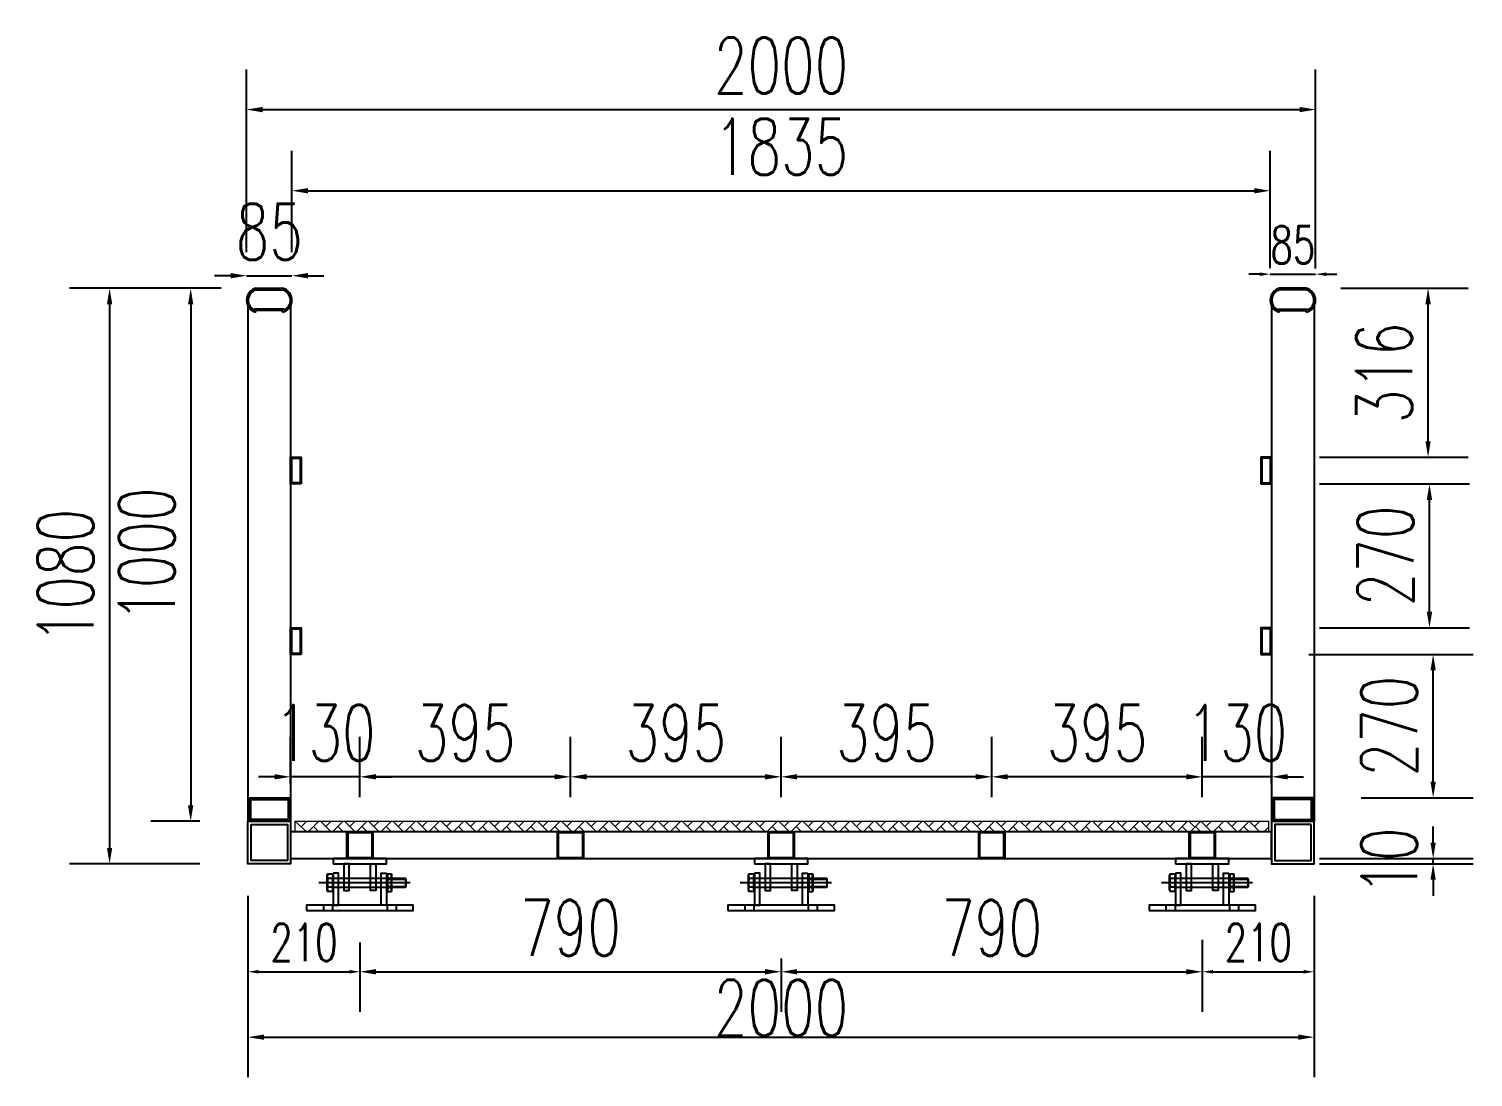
# Model space of a CAD drawing. Header units: millimetres. Extents: x -1546798 to -962116, y 1297493 to 1531173.
# Drawn here: x -1277659 to -1274950, y 1327266 to 1329233 of the extents above; entities that cross this region are included whole.
import ezdxf

# ---------------------------------------------------------------- set-up
doc = ezdxf.new("R2010")
doc.units = ezdxf.units.MM
doc.header["$LTSCALE"] = 10
doc.layers.get('0').update_dxf_attribs({"linetype": 'CONTINUOUS'})
doc.layers.get('DEFPOINTS').update_dxf_attribs({"linetype": 'CONTINUOUS'})
for name, color, linetype in [('W-ALUMINUM_FRAME铝架', 30, 'CONTINUOUS'), ('W-STEEL_FRAME钢架', 3, 'CONTINUOUS'), ('W-STEEL_KEEL钢龙骨', 5, 'CONTINUOUS')]:
    doc.layers.add(name, color=color, linetype=linetype)
doc.styles.add('STANDARD_T3', font='simplex.shx', dxfattribs={"width": 0.7, "bigfont": 'gbcbig.shx'})
doc.dimstyles.new('W&&20', dxfattribs={"dimtxt": 70, "dimasz": 20, "dimexe": 50, "dimexo": 60, "dimgap": 20, "dimtad": 1, "dimdec": 0, "dimzin": 0, "dimdsep": 46, "dimtxsty": 'STANDARD_T3', "dimcen": 0.09, "dimclrd": 1, "dimclre": 1, "dimclrt": 7, "dimazin": 2, "dimtfac": 1, "dimtdec": 0, "dimtix": 1, "dimtmove": 2, "dimatfit": 3, "dimfxl": 100, "dimtolj": 1, "dimtzin": 0, "dimarcsym": 0})
doc.dimstyles.new('W&&30', dxfattribs={"dimtxt": 105, "dimasz": 30, "dimexe": 75, "dimexo": 90, "dimgap": 30, "dimtad": 1, "dimdec": 0, "dimzin": 0, "dimdsep": 46, "dimtxsty": 'STANDARD_T3', "dimcen": 0.09, "dimclrd": 1, "dimclre": 1, "dimclrt": 7, "dimazin": 2, "dimtfac": 1, "dimtdec": 0, "dimtix": 1, "dimtmove": 1, "dimatfit": 3, "dimfxl": 100, "dimtolj": 1, "dimtzin": 0, "dimarcsym": 0})

# ---------------------------------------------------------------- blocks, each defined once
blk = doc.blocks.new('*D286')
at = {"layer": 'DEFPOINTS', "color": 0, "transparency": 16777216}
for p in [(-1275327.6, 1328379.4), (-1275031.4, 1328379.4), (-1275327.6, 1328109.4)]:
    blk.add_point(p, dxfattribs=at)
at = {"layer": 'W-STEEL_FRAME钢架', "color": 1, "lineweight": -2, "transparency": 16777216}
for p, q in [((-1275237.6, 1328379.4), (-1274956.4, 1328379.4)), ((-1275031.4, 1328139.4), (-1275031.4, 1328349.4)), ((-1275237.6, 1328109.4), (-1274956.4, 1328109.4))]:
    blk.add_line(p, q, dxfattribs=at)
at = {"layer": 'W-STEEL_FRAME钢架', "color": 1, "transparency": 16777216}
for points in [[(-1275036.4, 1328349.4), (-1275026.4, 1328349.4), (-1275031.4, 1328379.4)], [(-1275036.4, 1328139.4), (-1275026.4, 1328139.4), (-1275031.4, 1328109.4)]]:
    blk.add_solid(points, dxfattribs=at)
at = {"layer": 'W-STEEL_FRAME钢架', "color": 7, "transparency": 16777216, "insert": (-1275113.9, 1328244.4), "char_height": 105, "attachment_point": 5, "rotation": 90, "style": 'STANDARD_T3'}
blk.add_mtext('\\A1;270', dxfattribs=at)
blk = doc.blocks.new('*D287')
at = {"layer": 'DEFPOINTS', "color": 0, "transparency": 16777216}
for p in [(-1275287.6, 1328746.5), (-1275034, 1328746.5), (-1275327.6, 1328429.4)]:
    blk.add_point(p, dxfattribs=at)
at = {"layer": 'W-STEEL_FRAME钢架', "color": 1, "lineweight": -2, "transparency": 16777216}
for p, q in [((-1275197.6, 1328746.5), (-1274959, 1328746.5)), ((-1275034, 1328459.4), (-1275034, 1328716.5)), ((-1275237.6, 1328429.4), (-1274959, 1328429.4))]:
    blk.add_line(p, q, dxfattribs=at)
at = {"layer": 'W-STEEL_FRAME钢架', "color": 1, "transparency": 16777216}
for points in [[(-1275039, 1328716.5), (-1275029, 1328716.5), (-1275034, 1328746.5)], [(-1275039, 1328459.4), (-1275029, 1328459.4), (-1275034, 1328429.4)]]:
    blk.add_solid(points, dxfattribs=at)
at = {"layer": 'W-STEEL_FRAME钢架', "color": 7, "transparency": 16777216, "insert": (-1275116.5, 1328588), "char_height": 105, "attachment_point": 5, "rotation": 90, "style": 'STANDARD_T3'}
blk.add_mtext('\\A1;316', dxfattribs=at)
blk = doc.blocks.new('*D288')
at = {"layer": 'DEFPOINTS', "color": 0, "transparency": 16777216}
for p in [(-1275347.6, 1328059.4), (-1275024.5, 1328059.4), (-1275249.7, 1327790.5)]:
    blk.add_point(p, dxfattribs=at)
at = {"layer": 'W-STEEL_FRAME钢架', "color": 1, "lineweight": -2, "transparency": 16777216}
for p, q in [((-1275257.6, 1328059.4), (-1274949.5, 1328059.4)), ((-1275024.5, 1327820.5), (-1275024.5, 1328029.4)), ((-1275159.7, 1327790.5), (-1274949.5, 1327790.5))]:
    blk.add_line(p, q, dxfattribs=at)
at = {"layer": 'W-STEEL_FRAME钢架', "color": 1, "transparency": 16777216}
for points in [[(-1275029.5, 1328029.4), (-1275019.5, 1328029.4), (-1275024.5, 1328059.4)], [(-1275029.5, 1327820.5), (-1275019.5, 1327820.5), (-1275024.5, 1327790.5)]]:
    blk.add_solid(points, dxfattribs=at)
at = {"layer": 'W-STEEL_FRAME钢架', "color": 7, "transparency": 16777216, "insert": (-1275107, 1327925), "char_height": 105, "attachment_point": 5, "rotation": 90, "style": 'STANDARD_T3'}
blk.add_mtext('\\A1;270', dxfattribs=at)
blk = doc.blocks.new('*D289')
at = {"layer": 'DEFPOINTS', "color": 0, "transparency": 16777216}
for p in [(-1277207.6, 1328746.5), (-1277355.1, 1327746.5), (-1277247.6, 1327746.5)]:
    blk.add_point(p, dxfattribs=at)
at = {"layer": 'W-STEEL_FRAME钢架', "color": 1, "lineweight": -2, "transparency": 16777216}
for p, q in [((-1277297.6, 1328746.5), (-1277430.1, 1328746.5)), ((-1277355.1, 1328716.5), (-1277355.1, 1327776.5)), ((-1277337.6, 1327746.5), (-1277430.1, 1327746.5))]:
    blk.add_line(p, q, dxfattribs=at)
at = {"layer": 'W-STEEL_FRAME钢架', "color": 1, "transparency": 16777216}
for points in [[(-1277360.1, 1328716.5), (-1277350.1, 1328716.5), (-1277355.1, 1328746.5)], [(-1277360.1, 1327776.5), (-1277350.1, 1327776.5), (-1277355.1, 1327746.5)]]:
    blk.add_solid(points, dxfattribs=at)
at = {"layer": 'W-STEEL_FRAME钢架', "color": 7, "transparency": 16777216, "insert": (-1277437.6, 1328246.5), "char_height": 105, "attachment_point": 5, "rotation": 90, "style": 'STANDARD_T3'}
blk.add_mtext('\\A1;1000', dxfattribs=at)
blk = doc.blocks.new('*D290')
at = {"layer": 'DEFPOINTS', "color": 0, "transparency": 16777216}
for p in [(-1277207.6, 1328746.5), (-1277507.2, 1327666.5), (-1277247.6, 1327666.5)]:
    blk.add_point(p, dxfattribs=at)
at = {"layer": 'W-STEEL_FRAME钢架', "color": 1, "lineweight": -2, "transparency": 16777216}
for p, q in [((-1277297.6, 1328746.5), (-1277582.2, 1328746.5)), ((-1277507.2, 1328716.5), (-1277507.2, 1327696.5)), ((-1277337.6, 1327666.5), (-1277582.2, 1327666.5))]:
    blk.add_line(p, q, dxfattribs=at)
at = {"layer": 'W-STEEL_FRAME钢架', "color": 1, "transparency": 16777216}
for points in [[(-1277512.2, 1328716.5), (-1277502.2, 1328716.5), (-1277507.2, 1328746.5)], [(-1277512.2, 1327696.5), (-1277502.2, 1327696.5), (-1277507.2, 1327666.5)]]:
    blk.add_solid(points, dxfattribs=at)
at = {"layer": 'W-STEEL_FRAME钢架', "color": 7, "transparency": 16777216, "insert": (-1277589.7, 1328206.5), "char_height": 105, "attachment_point": 5, "rotation": 90, "style": 'STANDARD_T3'}
blk.add_mtext('\\A1;1080', dxfattribs=at)
blk = doc.blocks.new('*D291')
at = {"layer": 'DEFPOINTS', "color": 0, "transparency": 16777216}
for p in [(-1277165.1, 1328770.1), (-1277250.1, 1328724), (-1277165.1, 1328724)]:
    blk.add_point(p, dxfattribs=at)
at = {"layer": 'W-STEEL_FRAME钢架', "color": 1, "lineweight": -2, "transparency": 16777216}
for p, q in [((-1277250.1, 1328814), (-1277250.1, 1328845.1)), ((-1277165.1, 1328814), (-1277165.1, 1328845.1)), ((-1277280.1, 1328770.1), (-1277310.1, 1328770.1)), ((-1277250.1, 1328770.1), (-1277165.1, 1328770.1)), ((-1277135.1, 1328770.1), (-1277105.1, 1328770.1))]:
    blk.add_line(p, q, dxfattribs=at)
at = {"layer": 'W-STEEL_FRAME钢架', "color": 1, "transparency": 16777216}
for points in [[(-1277280.1, 1328775.1), (-1277280.1, 1328765.1), (-1277250.1, 1328770.1)], [(-1277135.1, 1328775.1), (-1277135.1, 1328765.1), (-1277165.1, 1328770.1)]]:
    blk.add_solid(points, dxfattribs=at)
at = {"layer": 'W-STEEL_FRAME钢架', "color": 7, "transparency": 16777216, "insert": (-1277207.6, 1328852.6), "char_height": 105, "attachment_point": 5, "style": 'STANDARD_T3'}
blk.add_mtext('\\A1;85', dxfattribs=at)
blk = doc.blocks.new('*D292')
at = {"layer": 'DEFPOINTS', "color": 0, "transparency": 16777216}
for p in [(-1275245.1, 1328772.9), (-1275330.1, 1328724.5), (-1275245.1, 1328723.8)]:
    blk.add_point(p, dxfattribs=at)
at = {"layer": 'W-STEEL_FRAME钢架', "color": 1, "lineweight": -2, "transparency": 16777216}
for p, q in [((-1275330.1, 1328784.5), (-1275330.1, 1328822.9)), ((-1275245.1, 1328783.8), (-1275245.1, 1328822.9)), ((-1275350.1, 1328772.9), (-1275370.1, 1328772.9)), ((-1275330.1, 1328772.9), (-1275245.1, 1328772.9)), ((-1275225.1, 1328772.9), (-1275205.1, 1328772.9))]:
    blk.add_line(p, q, dxfattribs=at)
at = {"layer": 'W-STEEL_FRAME钢架', "color": 1, "transparency": 16777216}
for points in [[(-1275350.1, 1328776.2), (-1275350.1, 1328769.6), (-1275330.1, 1328772.9)], [(-1275225.1, 1328776.2), (-1275225.1, 1328769.6), (-1275245.1, 1328772.9)]]:
    blk.add_solid(points, dxfattribs=at)
at = {"layer": 'W-STEEL_FRAME钢架', "color": 7, "transparency": 16777216, "insert": (-1275287.6, 1328827.9), "char_height": 70, "attachment_point": 5, "style": 'STANDARD_T3'}
blk.add_mtext('\\A1;85', dxfattribs=at)
blk = doc.blocks.new('*D293')
at = {"layer": 'DEFPOINTS', "color": 0, "transparency": 16777216}
for p in [(-1275330.1, 1328929.5), (-1277165.1, 1328724.6), (-1275330.1, 1328724)]:
    blk.add_point(p, dxfattribs=at)
at = {"layer": 'W-STEEL_FRAME钢架', "color": 1, "lineweight": -2, "transparency": 16777216}
for p, q in [((-1277165.1, 1328814.6), (-1277165.1, 1329004.5)), ((-1275330.1, 1328814), (-1275330.1, 1329004.5)), ((-1277135.1, 1328929.5), (-1275360.1, 1328929.5))]:
    blk.add_line(p, q, dxfattribs=at)
at = {"layer": 'W-STEEL_FRAME钢架', "color": 1, "transparency": 16777216}
for points in [[(-1277135.1, 1328934.5), (-1277135.1, 1328924.5), (-1277165.1, 1328929.5)], [(-1275360.1, 1328934.5), (-1275360.1, 1328924.5), (-1275330.1, 1328929.5)]]:
    blk.add_solid(points, dxfattribs=at)
at = {"layer": 'W-STEEL_FRAME钢架', "color": 7, "transparency": 16777216, "insert": (-1276247.6, 1329012), "char_height": 105, "attachment_point": 5, "style": 'STANDARD_T3'}
blk.add_mtext('\\A1;1835', dxfattribs=at)
blk = doc.blocks.new('*D294')
at = {"layer": 'DEFPOINTS', "color": 0, "transparency": 16777216}
for p in [(-1275245.1, 1329081.8), (-1277250.1, 1328724), (-1275245.1, 1328724.1)]:
    blk.add_point(p, dxfattribs=at)
at = {"layer": 'W-STEEL_FRAME钢架', "color": 1, "lineweight": -2, "transparency": 16777216}
for p, q in [((-1277250.1, 1328814), (-1277250.1, 1329156.8)), ((-1275245.1, 1328814.1), (-1275245.1, 1329156.8)), ((-1277220.1, 1329081.8), (-1275275.1, 1329081.8))]:
    blk.add_line(p, q, dxfattribs=at)
at = {"layer": 'W-STEEL_FRAME钢架', "color": 1, "transparency": 16777216}
for points in [[(-1277220.1, 1329086.8), (-1277220.1, 1329076.8), (-1277250.1, 1329081.8)], [(-1275275.1, 1329086.8), (-1275275.1, 1329076.8), (-1275245.1, 1329081.8)]]:
    blk.add_solid(points, dxfattribs=at)
at = {"layer": 'W-STEEL_FRAME钢架', "color": 7, "transparency": 16777216, "insert": (-1276247.6, 1329164.3), "char_height": 105, "attachment_point": 5, "style": 'STANDARD_T3'}
blk.add_mtext('\\A1;2000', dxfattribs=at)
blk = doc.blocks.new('50')
at = {"layer": 'W-STEEL_KEEL钢龙骨', "color": 4}
for points in [[(0, 0), (50, 0), (50, 50), (0, 50)], [(2, 2), (48, 2), (48, 48), (2, 48)]]:
    blk.add_lwpolyline(points, close=True, dxfattribs=at)
blk = doc.blocks.new('*D824')
at = {"color": 1, "lineweight": -2, "transparency": 16777216}
for p, q in [((-1275457.5, 1327791.5), (-1275457.5, 1327904.8)), ((-1275327.6, 1327816.5), (-1275327.6, 1327904.8)), ((-1275487.5, 1327829.8), (-1275517.5, 1327829.8)), ((-1275327.6, 1327829.8), (-1275457.5, 1327829.8)), ((-1275297.6, 1327829.8), (-1275267.6, 1327829.8))]:
    blk.add_line(p, q, dxfattribs=at)
at = {"color": 1, "transparency": 16777216}
for points in [[(-1275487.5, 1327834.8), (-1275487.5, 1327824.8), (-1275457.5, 1327829.8)], [(-1275297.6, 1327834.8), (-1275297.6, 1327824.8), (-1275327.6, 1327829.8)]]:
    blk.add_solid(points, dxfattribs=at)
at = {"layer": 'DEFPOINTS', "color": 0, "transparency": 16777216}
for p in [(-1275457.5, 1327829.8), (-1275327.6, 1327726.5), (-1275457.5, 1327701.5)]:
    blk.add_point(p, dxfattribs=at)
at = {"color": 7, "transparency": 16777216, "insert": (-1275392.5, 1327912.3), "char_height": 105, "attachment_point": 5, "style": 'STANDARD_T3'}
blk.add_mtext('\\A1;130', dxfattribs=at)
blk = doc.blocks.new('*D825')
at = {"color": 1, "lineweight": -2, "transparency": 16777216}
for p, q in [((-1275852.5, 1327791.5), (-1275852.5, 1327904.8)), ((-1275457.5, 1327791.5), (-1275457.5, 1327904.8)), ((-1275487.5, 1327829.8), (-1275822.5, 1327829.8))]:
    blk.add_line(p, q, dxfattribs=at)
at = {"color": 1, "transparency": 16777216}
for points in [[(-1275822.5, 1327834.8), (-1275822.5, 1327824.8), (-1275852.5, 1327829.8)], [(-1275487.5, 1327834.8), (-1275487.5, 1327824.8), (-1275457.5, 1327829.8)]]:
    blk.add_solid(points, dxfattribs=at)
at = {"layer": 'DEFPOINTS', "color": 0, "transparency": 16777216}
for p in [(-1275852.5, 1327829.8), (-1275852.5, 1327701.5), (-1275457.5, 1327701.5)]:
    blk.add_point(p, dxfattribs=at)
at = {"color": 7, "transparency": 16777216, "insert": (-1275655, 1327912.3), "char_height": 105, "attachment_point": 5, "style": 'STANDARD_T3'}
blk.add_mtext('\\A1;395', dxfattribs=at)
blk = doc.blocks.new('*D826')
at = {"color": 1, "lineweight": -2, "transparency": 16777216}
for p, q in [((-1276247.5, 1327791.5), (-1276247.5, 1327904.8)), ((-1275852.5, 1327791.5), (-1275852.5, 1327904.8)), ((-1275882.5, 1327829.8), (-1276217.5, 1327829.8))]:
    blk.add_line(p, q, dxfattribs=at)
at = {"color": 1, "transparency": 16777216}
for points in [[(-1276217.5, 1327834.8), (-1276217.5, 1327824.8), (-1276247.5, 1327829.8)], [(-1275882.5, 1327834.8), (-1275882.5, 1327824.8), (-1275852.5, 1327829.8)]]:
    blk.add_solid(points, dxfattribs=at)
at = {"layer": 'DEFPOINTS', "color": 0, "transparency": 16777216}
for p in [(-1276247.5, 1327829.8), (-1276247.5, 1327701.5), (-1275852.5, 1327701.5)]:
    blk.add_point(p, dxfattribs=at)
at = {"color": 7, "transparency": 16777216, "insert": (-1276050, 1327912.3), "char_height": 105, "attachment_point": 5, "style": 'STANDARD_T3'}
blk.add_mtext('\\A1;395', dxfattribs=at)
blk = doc.blocks.new('*D827')
at = {"color": 1, "lineweight": -2, "transparency": 16777216}
for p, q in [((-1276642.5, 1327791.5), (-1276642.5, 1327904.8)), ((-1276247.5, 1327791.5), (-1276247.5, 1327904.8)), ((-1276277.5, 1327829.8), (-1276612.5, 1327829.8))]:
    blk.add_line(p, q, dxfattribs=at)
at = {"color": 1, "transparency": 16777216}
for points in [[(-1276612.5, 1327834.8), (-1276612.5, 1327824.8), (-1276642.5, 1327829.8)], [(-1276277.5, 1327834.8), (-1276277.5, 1327824.8), (-1276247.5, 1327829.8)]]:
    blk.add_solid(points, dxfattribs=at)
at = {"layer": 'DEFPOINTS', "color": 0, "transparency": 16777216}
for p in [(-1276642.5, 1327829.8), (-1276642.5, 1327701.5), (-1276247.5, 1327701.5)]:
    blk.add_point(p, dxfattribs=at)
at = {"color": 7, "transparency": 16777216, "insert": (-1276445, 1327912.3), "char_height": 105, "attachment_point": 5, "style": 'STANDARD_T3'}
blk.add_mtext('\\A1;395', dxfattribs=at)
blk = doc.blocks.new('*D828')
at = {"color": 1, "lineweight": -2, "transparency": 16777216}
for p, q in [((-1277037.6, 1327791.5), (-1277037.6, 1327904.8)), ((-1276642.5, 1327791.5), (-1276642.5, 1327904.8)), ((-1276672.5, 1327829.8), (-1277007.6, 1327829.8))]:
    blk.add_line(p, q, dxfattribs=at)
at = {"color": 1, "transparency": 16777216}
for points in [[(-1277007.6, 1327834.8), (-1277007.6, 1327824.8), (-1277037.6, 1327829.8)], [(-1276672.5, 1327834.8), (-1276672.5, 1327824.8), (-1276642.5, 1327829.8)]]:
    blk.add_solid(points, dxfattribs=at)
at = {"layer": 'DEFPOINTS', "color": 0, "transparency": 16777216}
for p in [(-1277037.6, 1327829.8), (-1277037.6, 1327701.5), (-1276642.5, 1327701.5)]:
    blk.add_point(p, dxfattribs=at)
at = {"color": 7, "transparency": 16777216, "insert": (-1276840, 1327912.3), "char_height": 105, "attachment_point": 5, "style": 'STANDARD_T3'}
blk.add_mtext('\\A1;395', dxfattribs=at)
blk = doc.blocks.new('*D829')
at = {"color": 1, "lineweight": -2, "transparency": 16777216}
for p, q in [((-1277167.6, 1327816.5), (-1277167.6, 1327904.8)), ((-1277037.6, 1327791.5), (-1277037.6, 1327904.8)), ((-1277197.6, 1327829.8), (-1277227.6, 1327829.8)), ((-1277037.6, 1327829.8), (-1277167.6, 1327829.8)), ((-1277007.6, 1327829.8), (-1276977.6, 1327829.8))]:
    blk.add_line(p, q, dxfattribs=at)
at = {"color": 1, "transparency": 16777216}
for points in [[(-1277197.6, 1327834.8), (-1277197.6, 1327824.8), (-1277167.6, 1327829.8)], [(-1277007.6, 1327834.8), (-1277007.6, 1327824.8), (-1277037.6, 1327829.8)]]:
    blk.add_solid(points, dxfattribs=at)
at = {"layer": 'DEFPOINTS', "color": 0, "transparency": 16777216}
for p in [(-1277167.6, 1327829.8), (-1277167.6, 1327726.5), (-1277037.6, 1327701.5)]:
    blk.add_point(p, dxfattribs=at)
at = {"color": 7, "transparency": 16777216, "insert": (-1277102.6, 1327912.3), "char_height": 105, "attachment_point": 5, "style": 'STANDARD_T3'}
blk.add_mtext('\\A1;130', dxfattribs=at)
blk = doc.blocks.new('luosi')
at = {"color": 6}
for p, q in [((155.7, 0), (-15.4, 0)), ((10.5, 8), (1.5, 8)), ((112.8, 16.6), (120.8, 16.6)), ((112.8, 16.6), (112.8, -16.6)), ((112.8, 8), (120.8, 8)), ((120.8, 16.6), (120.8, -16.6)), ((10.5, -8), (1.5, -8)), ((112.8, -8), (120.8, -8)), ((112.8, -16.6), (120.8, -16.6))]:
    blk.add_line(p, q, dxfattribs=at)
for points in [[(10.5, -16.6), (1.5, -16.6), (0, -14), (0, 14), (1.5, 16.6), (10.5, 16.6)], [(10.5, 12.4), (11.1, 12.4), (11.1, -12.4), (10.5, -12.4)]]:
    blk.add_lwpolyline(points, close=True, dxfattribs=at)
for points in [[(11.1, -8), (146.9, -8), (147.9, -7), (147.9, 7), (146.9, 8), (11.1, 8)], [(111.2, 8), (112.9, 7), (147.9, 7)], [(146.9, 8), (146.9, -8)], [(111.2, -8), (112.9, -7), (147.9, -7)]]:
    blk.add_lwpolyline(points, dxfattribs=at)
for centre, radius, start, end in [((6.9, 12.3), 6.91, 141.5307, 218.4693), ((22.1, 0), 22.1, 158.7607, 201.2393), ((134.9, 16), 22.1, 178.4824, 201.2393), ((134.9, 0), 22.1, 158.7607, 201.2393), ((98.8, 16), 22.1, 338.7607, 1.5176), ((98.8, 0), 22.1, 338.7607, 21.2393), ((6.9, -12.3), 6.91, 141.5307, 218.4693), ((134.9, -16), 22.1, 158.7607, 181.5348), ((98.8, -16), 22.1, 358.4652, 21.2393)]:
    blk.add_arc(centre, radius, start, end, dxfattribs=at)
blk = doc.blocks.new('*D1181')
at = {"layer": 'DEFPOINTS', "color": 0, "transparency": 16777216}
for p in [(-1275327.6, 1327676.5), (-1275327.6, 1327666.5), (-1275024.5, 1327676.5)]:
    blk.add_point(p, dxfattribs=at)
at = {"layer": 'W-STEEL_FRAME钢架', "color": 1, "lineweight": -2, "transparency": 16777216}
for p, q in [((-1275024.5, 1327706.5), (-1275024.5, 1327736.5)), ((-1275237.6, 1327676.5), (-1274949.5, 1327676.5)), ((-1275237.6, 1327666.5), (-1274949.5, 1327666.5)), ((-1275024.5, 1327666.5), (-1275024.5, 1327676.5)), ((-1275024.5, 1327636.5), (-1275024.5, 1327606.5))]:
    blk.add_line(p, q, dxfattribs=at)
at = {"layer": 'W-STEEL_FRAME钢架', "color": 1, "transparency": 16777216}
for points in [[(-1275029.5, 1327706.5), (-1275019.5, 1327706.5), (-1275024.5, 1327676.5)], [(-1275029.5, 1327636.5), (-1275019.5, 1327636.5), (-1275024.5, 1327666.5)]]:
    blk.add_solid(points, dxfattribs=at)
at = {"layer": 'W-STEEL_FRAME钢架', "color": 7, "transparency": 16777216, "insert": (-1275107, 1327671.5), "char_height": 105, "attachment_point": 5, "rotation": 90, "style": 'STANDARD_T3'}
blk.add_mtext('\\A1;10', dxfattribs=at)
blk = doc.blocks.new('*D1182')
at = {"layer": 'DEFPOINTS', "color": 0, "transparency": 16777216}
for p in [(-1277247.6, 1327666.5), (-1277037.6, 1327578.9), (-1277037.6, 1327464)]:
    blk.add_point(p, dxfattribs=at)
at = {"layer": 'W-STEEL_FRAME钢架', "color": 1, "lineweight": -2, "transparency": 16777216}
for p, q in [((-1277247.6, 1327606.5), (-1277247.6, 1327414)), ((-1277037.6, 1327518.9), (-1277037.6, 1327414)), ((-1277227.6, 1327464), (-1277057.6, 1327464))]:
    blk.add_line(p, q, dxfattribs=at)
at = {"layer": 'W-STEEL_FRAME钢架', "color": 1, "transparency": 16777216}
for points in [[(-1277227.6, 1327467.3), (-1277227.6, 1327460.6), (-1277247.6, 1327464)], [(-1277057.6, 1327467.3), (-1277057.6, 1327460.6), (-1277037.6, 1327464)]]:
    blk.add_solid(points, dxfattribs=at)
at = {"layer": 'W-STEEL_FRAME钢架', "color": 7, "transparency": 16777216, "insert": (-1277142.6, 1327519), "char_height": 70, "attachment_point": 5, "style": 'STANDARD_T3'}
blk.add_mtext('\\A1;210', dxfattribs=at)
blk = doc.blocks.new('*D1183')
at = {"color": 1, "lineweight": -2, "transparency": 16777216}
for p, q in [((-1277037.6, 1327488.9), (-1277037.6, 1327389)), ((-1276247.6, 1327488.9), (-1276247.6, 1327389)), ((-1277007.6, 1327464), (-1276277.6, 1327464))]:
    blk.add_line(p, q, dxfattribs=at)
at = {"color": 1, "transparency": 16777216}
for points in [[(-1277007.6, 1327469), (-1277007.6, 1327459), (-1277037.6, 1327464)], [(-1276277.6, 1327469), (-1276277.6, 1327459), (-1276247.6, 1327464)]]:
    blk.add_solid(points, dxfattribs=at)
at = {"layer": 'DEFPOINTS', "color": 0, "transparency": 16777216}
for p in [(-1277037.6, 1327578.9), (-1276247.6, 1327578.9), (-1276247.6, 1327464)]:
    blk.add_point(p, dxfattribs=at)
at = {"color": 7, "transparency": 16777216, "insert": (-1276642.6, 1327546.5), "char_height": 105, "attachment_point": 5, "style": 'STANDARD_T3'}
blk.add_mtext('\\A1;790', dxfattribs=at)
blk = doc.blocks.new('*D1184')
at = {"color": 1, "lineweight": -2, "transparency": 16777216}
for p, q in [((-1276247.6, 1327488.9), (-1276247.6, 1327389)), ((-1275457.5, 1327493.9), (-1275457.5, 1327389)), ((-1276217.6, 1327464), (-1275487.5, 1327464))]:
    blk.add_line(p, q, dxfattribs=at)
at = {"color": 1, "transparency": 16777216}
for points in [[(-1276217.6, 1327469), (-1276217.6, 1327459), (-1276247.6, 1327464)], [(-1275487.5, 1327469), (-1275487.5, 1327459), (-1275457.5, 1327464)]]:
    blk.add_solid(points, dxfattribs=at)
at = {"layer": 'DEFPOINTS', "color": 0, "transparency": 16777216}
for p in [(-1275457.5, 1327583.9), (-1276247.6, 1327578.9), (-1275457.5, 1327464)]:
    blk.add_point(p, dxfattribs=at)
at = {"color": 7, "transparency": 16777216, "insert": (-1275852.5, 1327546.5), "char_height": 105, "attachment_point": 5, "style": 'STANDARD_T3'}
blk.add_mtext('\\A1;790', dxfattribs=at)
blk = doc.blocks.new('*D1185')
at = {"layer": 'DEFPOINTS', "color": 0, "transparency": 16777216}
for p in [(-1275247.6, 1327666.5), (-1275457.5, 1327583.9), (-1275247.6, 1327464)]:
    blk.add_point(p, dxfattribs=at)
at = {"layer": 'W-STEEL_FRAME钢架', "color": 1, "lineweight": -2, "transparency": 16777216}
for p, q in [((-1275247.6, 1327606.5), (-1275247.6, 1327414)), ((-1275457.5, 1327523.9), (-1275457.5, 1327414)), ((-1275437.5, 1327464), (-1275267.6, 1327464))]:
    blk.add_line(p, q, dxfattribs=at)
at = {"layer": 'W-STEEL_FRAME钢架', "color": 1, "transparency": 16777216}
for points in [[(-1275437.5, 1327467.3), (-1275437.5, 1327460.6), (-1275457.5, 1327464)], [(-1275267.6, 1327467.3), (-1275267.6, 1327460.6), (-1275247.6, 1327464)]]:
    blk.add_solid(points, dxfattribs=at)
at = {"layer": 'W-STEEL_FRAME钢架', "color": 7, "transparency": 16777216, "insert": (-1275352.5, 1327519), "char_height": 70, "attachment_point": 5, "style": 'STANDARD_T3'}
blk.add_mtext('\\A1;210', dxfattribs=at)
blk = doc.blocks.new('*D1186')
at = {"color": 1, "lineweight": -2, "transparency": 16777216}
for p, q in [((-1277247.6, 1327576.5), (-1277247.6, 1327266.3)), ((-1275247.6, 1327576.5), (-1275247.6, 1327266.3)), ((-1277217.6, 1327341.3), (-1275277.6, 1327341.3))]:
    blk.add_line(p, q, dxfattribs=at)
at = {"color": 1, "transparency": 16777216}
for points in [[(-1277217.6, 1327346.3), (-1277217.6, 1327336.3), (-1277247.6, 1327341.3)], [(-1275277.6, 1327346.3), (-1275277.6, 1327336.3), (-1275247.6, 1327341.3)]]:
    blk.add_solid(points, dxfattribs=at)
at = {"layer": 'DEFPOINTS', "color": 0, "transparency": 16777216}
for p in [(-1277247.6, 1327666.5), (-1275247.6, 1327666.5), (-1275247.6, 1327341.3)]:
    blk.add_point(p, dxfattribs=at)
at = {"color": 7, "transparency": 16777216, "insert": (-1276247.6, 1327396.5), "char_height": 105, "attachment_point": 5, "style": 'STANDARD_T3'}
blk.add_mtext('\\A1;2000', dxfattribs=at)

msp = doc.modelspace()

# ---------------------------------------------------------------- linework, layer by layer
at = {"color": 0}
for p, q in [((-1275262.6, 1328746.5), (-1275312.6, 1328746.5)), ((-1275315.6, 1328705.6), (-1275315.6, 1328707.5)), ((-1275312.6, 1328701.5), (-1275312.6, 1328704.5)), ((-1275262.6, 1328701.5), (-1275262.6, 1328704.5)), ((-1275259.6, 1328705.6), (-1275259.6, 1328707.5))]:
    msp.add_line(p, q, dxfattribs=at)
for p, q in [((-1275327.6, 1328713.5), (-1275327.6, 1327746.5)), ((-1275247.6, 1328713.5), (-1275247.6, 1327746.5))]:
    msp.add_line(p, q)
at = {"color": 31, "lineweight": 5}
for p, q in [((-1277159.8, 1327746.5), (-1275333.6, 1327746.5)), ((-1277159.8, 1327746.5), (-1277159.8, 1327726.5)), ((-1277137.1, 1327726.5), (-1277159.6, 1327746.5)), ((-1277147.1, 1327736.5), (-1277137.1, 1327746.5)), ((-1277134.4, 1327726.5), (-1277114.4, 1327746.5)), ((-1277091.8, 1327726.5), (-1277111.8, 1327746.5)), ((-1277101.8, 1327736.5), (-1277091.8, 1327746.5)), ((-1277089.2, 1327726.5), (-1277069.2, 1327746.5)), ((-1277046.6, 1327726.5), (-1277066.6, 1327746.5)), ((-1277056.6, 1327736.5), (-1277046.6, 1327746.5)), ((-1277043.9, 1327726.5), (-1277023.9, 1327746.5)), ((-1277001.3, 1327726.5), (-1277021.3, 1327746.5)), ((-1277011.3, 1327736.5), (-1277001.3, 1327746.5)), ((-1276998.7, 1327726.5), (-1276978.7, 1327746.5)), ((-1276956, 1327726.5), (-1276976, 1327746.5)), ((-1276966, 1327736.5), (-1276956, 1327746.5)), ((-1276953.4, 1327726.5), (-1276933.4, 1327746.5)), ((-1276910.8, 1327726.5), (-1276930.8, 1327746.5)), ((-1276920.8, 1327736.5), (-1276910.8, 1327746.5)), ((-1276908.2, 1327726.5), (-1276888.2, 1327746.5)), ((-1276865.5, 1327726.5), (-1276885.5, 1327746.5)), ((-1276875.5, 1327736.5), (-1276865.5, 1327746.5)), ((-1276862.9, 1327726.5), (-1276842.9, 1327746.5)), ((-1276820.3, 1327726.5), (-1276840.3, 1327746.5)), ((-1276830.3, 1327736.5), (-1276820.3, 1327746.5)), ((-1276817.7, 1327726.5), (-1276797.7, 1327746.5)), ((-1276775, 1327726.5), (-1276795, 1327746.5)), ((-1276785, 1327736.5), (-1276775, 1327746.5)), ((-1276772.4, 1327726.5), (-1276752.4, 1327746.5)), ((-1276729.8, 1327726.5), (-1276749.8, 1327746.5)), ((-1276739.8, 1327736.5), (-1276729.8, 1327746.5)), ((-1276727.1, 1327726.5), (-1276707.1, 1327746.5)), ((-1276684.5, 1327726.5), (-1276704.5, 1327746.5)), ((-1276694.5, 1327736.5), (-1276684.5, 1327746.5)), ((-1276681.9, 1327726.5), (-1276661.9, 1327746.5)), ((-1276639.3, 1327726.5), (-1276659.3, 1327746.5)), ((-1276649.3, 1327736.5), (-1276639.3, 1327746.5)), ((-1276636.6, 1327726.5), (-1276616.6, 1327746.5)), ((-1276594, 1327726.5), (-1276614, 1327746.5)), ((-1276604, 1327736.5), (-1276594, 1327746.5)), ((-1276591.4, 1327726.5), (-1276571.4, 1327746.5)), ((-1276548.8, 1327726.5), (-1276568.8, 1327746.5)), ((-1276558.8, 1327736.5), (-1276548.8, 1327746.5)), ((-1276546.1, 1327726.5), (-1276526.1, 1327746.5)), ((-1276503.5, 1327726.5), (-1276523.5, 1327746.5)), ((-1276513.5, 1327736.5), (-1276503.5, 1327746.5)), ((-1276500.9, 1327726.5), (-1276480.9, 1327746.5)), ((-1276458.2, 1327726.5), (-1276478.2, 1327746.5)), ((-1276468.2, 1327736.5), (-1276458.2, 1327746.5)), ((-1276455.6, 1327726.5), (-1276435.6, 1327746.5)), ((-1276413, 1327726.5), (-1276433, 1327746.5)), ((-1276423, 1327736.5), (-1276413, 1327746.5)), ((-1276410.4, 1327726.5), (-1276390.4, 1327746.5)), ((-1276367.7, 1327726.5), (-1276387.7, 1327746.5)), ((-1276377.7, 1327736.5), (-1276367.7, 1327746.5)), ((-1276365.1, 1327726.5), (-1276345.1, 1327746.5)), ((-1276322.5, 1327726.5), (-1276342.5, 1327746.5)), ((-1276332.5, 1327736.5), (-1276322.5, 1327746.5)), ((-1276319.9, 1327726.5), (-1276299.9, 1327746.5)), ((-1276277.2, 1327726.5), (-1276297.2, 1327746.5)), ((-1276287.2, 1327736.5), (-1276277.2, 1327746.5)), ((-1276274.6, 1327726.5), (-1276254.6, 1327746.5)), ((-1276232, 1327726.5), (-1276252, 1327746.5)), ((-1276242, 1327736.5), (-1276232, 1327746.5)), ((-1276229.3, 1327726.5), (-1276209.3, 1327746.5)), ((-1276186.7, 1327726.5), (-1276206.7, 1327746.5)), ((-1276196.7, 1327736.5), (-1276186.7, 1327746.5)), ((-1276184.1, 1327726.5), (-1276164.1, 1327746.5)), ((-1276141.5, 1327726.5), (-1276161.5, 1327746.5)), ((-1276141.5, 1327726.5), (-1276161.5, 1327746.5)), ((-1276151.5, 1327736.5), (-1276141.5, 1327746.5)), ((-1276138.8, 1327726.5), (-1276118.8, 1327746.5)), ((-1276096.2, 1327726.5), (-1276116.2, 1327746.5)), ((-1276106.2, 1327736.5), (-1276096.2, 1327746.5)), ((-1276093.6, 1327726.5), (-1276073.6, 1327746.5)), ((-1276051, 1327726.5), (-1276071, 1327746.5)), ((-1276051, 1327726.5), (-1276071, 1327746.5)), ((-1276061, 1327736.5), (-1276051, 1327746.5)), ((-1276048.3, 1327726.5), (-1276028.3, 1327746.5)), ((-1276005.7, 1327726.5), (-1276025.7, 1327746.5)), ((-1276015.7, 1327736.5), (-1276005.7, 1327746.5)), ((-1276003.1, 1327726.5), (-1275983.1, 1327746.5)), ((-1275960.4, 1327726.5), (-1275980.4, 1327746.5)), ((-1275960.4, 1327726.5), (-1275980.4, 1327746.5)), ((-1275970.4, 1327736.5), (-1275960.4, 1327746.5)), ((-1275957.8, 1327726.5), (-1275937.8, 1327746.5)), ((-1275915.2, 1327726.5), (-1275935.2, 1327746.5)), ((-1275925.2, 1327736.5), (-1275915.2, 1327746.5)), ((-1275912.6, 1327726.5), (-1275892.6, 1327746.5)), ((-1275869.9, 1327726.5), (-1275889.9, 1327746.5)), ((-1275869.9, 1327726.5), (-1275889.9, 1327746.5)), ((-1275879.9, 1327736.5), (-1275869.9, 1327746.5)), ((-1275867.3, 1327726.5), (-1275847.3, 1327746.5)), ((-1275824.7, 1327726.5), (-1275844.7, 1327746.5)), ((-1275834.7, 1327736.5), (-1275824.7, 1327746.5)), ((-1275822, 1327726.5), (-1275802, 1327746.5)), ((-1275779.4, 1327726.5), (-1275799.4, 1327746.5)), ((-1275779.4, 1327726.5), (-1275799.4, 1327746.5)), ((-1275789.4, 1327736.5), (-1275779.4, 1327746.5)), ((-1275776.8, 1327726.5), (-1275756.8, 1327746.5)), ((-1275734.2, 1327726.5), (-1275754.2, 1327746.5)), ((-1275744.2, 1327736.5), (-1275734.2, 1327746.5)), ((-1275731.5, 1327726.5), (-1275711.5, 1327746.5)), ((-1275688.9, 1327726.5), (-1275708.9, 1327746.5)), ((-1275688.9, 1327726.5), (-1275708.9, 1327746.5)), ((-1275698.9, 1327736.5), (-1275688.9, 1327746.5)), ((-1275686.3, 1327726.5), (-1275666.3, 1327746.5)), ((-1275643.7, 1327726.5), (-1275663.7, 1327746.5)), ((-1275653.7, 1327736.5), (-1275643.7, 1327746.5)), ((-1275641, 1327726.5), (-1275621, 1327746.5)), ((-1275598.4, 1327726.5), (-1275618.4, 1327746.5)), ((-1275598.4, 1327726.5), (-1275618.4, 1327746.5)), ((-1275608.4, 1327736.5), (-1275598.4, 1327746.5)), ((-1275595.8, 1327726.5), (-1275575.8, 1327746.5)), ((-1275553.1, 1327726.5), (-1275573.1, 1327746.5)), ((-1275563.1, 1327736.5), (-1275553.1, 1327746.5)), ((-1275550.5, 1327726.5), (-1275530.5, 1327746.5)), ((-1275507.9, 1327726.5), (-1275527.9, 1327746.5)), ((-1275507.9, 1327726.5), (-1275527.9, 1327746.5)), ((-1275517.9, 1327736.5), (-1275507.9, 1327746.5)), ((-1275505.3, 1327726.5), (-1275485.3, 1327746.5)), ((-1275471.3, 1327735.2), (-1275482.6, 1327746.5)), ((-1275480, 1327726.5), (-1275460, 1327746.5)), ((-1275440, 1327726.5), (-1275460, 1327746.5)), ((-1275450, 1327736.5), (-1275440, 1327746.5)), ((-1275437.4, 1327726.5), (-1275417.4, 1327746.5)), ((-1275392.1, 1327726.5), (-1275412.1, 1327746.5)), ((-1275402.1, 1327736.5), (-1275392.1, 1327746.5)), ((-1275389.5, 1327726.5), (-1275369.5, 1327746.5)), ((-1275349.5, 1327726.5), (-1275369.5, 1327746.5)), ((-1275359.5, 1327736.5), (-1275349.5, 1327746.5)), ((-1275333.6, 1327746.5), (-1275333.6, 1327726.5)), ((-1275333.6, 1327726.5), (-1277159.8, 1327726.5)), ((-1277114.4, 1327726.5), (-1277124.4, 1327736.5)), ((-1277069.2, 1327726.5), (-1277079.2, 1327736.5)), ((-1277023.9, 1327726.5), (-1277033.9, 1327736.5)), ((-1276978.7, 1327726.5), (-1276988.7, 1327736.5)), ((-1276933.4, 1327726.5), (-1276943.4, 1327736.5)), ((-1276888.2, 1327726.5), (-1276898.2, 1327736.5)), ((-1276842.9, 1327726.5), (-1276852.9, 1327736.5)), ((-1276797.7, 1327726.5), (-1276807.7, 1327736.5)), ((-1276752.4, 1327726.5), (-1276762.4, 1327736.5)), ((-1276707.1, 1327726.5), (-1276717.1, 1327736.5)), ((-1276661.9, 1327726.5), (-1276671.9, 1327736.5)), ((-1276616.6, 1327726.5), (-1276626.6, 1327736.5)), ((-1276571.4, 1327726.5), (-1276581.4, 1327736.5)), ((-1276526.1, 1327726.5), (-1276536.1, 1327736.5)), ((-1276480.9, 1327726.5), (-1276490.9, 1327736.5)), ((-1276435.6, 1327726.5), (-1276445.6, 1327736.5)), ((-1276390.4, 1327726.5), (-1276400.4, 1327736.5)), ((-1276345.1, 1327726.5), (-1276355.1, 1327736.5)), ((-1276299.9, 1327726.5), (-1276309.9, 1327736.5)), ((-1276254.6, 1327726.5), (-1276264.6, 1327736.5)), ((-1276209.3, 1327726.5), (-1276219.3, 1327736.5)), ((-1276164.1, 1327726.5), (-1276174.1, 1327736.5)), ((-1276151.5, 1327736.5), (-1276145.4, 1327742.6)), ((-1276118.8, 1327726.5), (-1276128.8, 1327736.5)), ((-1276073.6, 1327726.5), (-1276083.6, 1327736.5)), ((-1276061, 1327736.5), (-1276054.9, 1327742.6)), ((-1276028.3, 1327726.5), (-1276038.3, 1327736.5)), ((-1275983.1, 1327726.5), (-1275993.1, 1327736.5)), ((-1275970.4, 1327736.5), (-1275964.3, 1327742.6)), ((-1275937.8, 1327726.5), (-1275947.8, 1327736.5)), ((-1275892.6, 1327726.5), (-1275902.6, 1327736.5)), ((-1275879.9, 1327736.5), (-1275873.8, 1327742.6)), ((-1275847.3, 1327726.5), (-1275857.3, 1327736.5)), ((-1275802, 1327726.5), (-1275812, 1327736.5)), ((-1275789.4, 1327736.5), (-1275783.3, 1327742.6)), ((-1275756.8, 1327726.5), (-1275766.8, 1327736.5)), ((-1275711.5, 1327726.5), (-1275721.5, 1327736.5)), ((-1275698.9, 1327736.5), (-1275692.8, 1327742.6)), ((-1275666.3, 1327726.5), (-1275676.3, 1327736.5)), ((-1275621, 1327726.5), (-1275631, 1327736.5)), ((-1275608.4, 1327736.5), (-1275602.3, 1327742.6)), ((-1275575.8, 1327726.5), (-1275585.8, 1327736.5)), ((-1275530.5, 1327726.5), (-1275540.5, 1327736.5)), ((-1275517.9, 1327736.5), (-1275511.8, 1327742.6)), ((-1275485.3, 1327726.5), (-1275495.3, 1327736.5)), ((-1275460, 1327726.5), (-1275470, 1327736.5)), ((-1275417.4, 1327726.5), (-1275427.4, 1327736.5)), ((-1275369.5, 1327726.5), (-1275379.5, 1327736.5)), ((-1275342.2, 1327726.5), (-1275333.6, 1327735.1))]:
    msp.add_line(p, q, dxfattribs=at)
at = {"color": 0}
for points in [[(-1275262.6, 1328746.5), (-1275312.6, 1328746.5)], [(-1275262.6, 1328743.5), (-1275312.6, 1328743.5)], [(-1275315.6, 1328707.5), (-1275259.6, 1328707.5)], [(-1275312.6, 1328704.5), (-1275262.6, 1328704.5)]]:
    msp.add_lwpolyline(points, dxfattribs=at)
at = {"color": 4}
for points in [[(-1275347.6, 1328379.4), (-1275327.6, 1328379.4), (-1275327.6, 1328429.4), (-1275347.6, 1328429.4)], [(-1275345.6, 1328381.4), (-1275329.6, 1328381.4), (-1275329.6, 1328427.4), (-1275345.6, 1328427.4)], [(-1275347.6, 1328059.4), (-1275327.6, 1328059.4), (-1275327.6, 1328109.4), (-1275347.6, 1328109.4)], [(-1275345.6, 1328061.4), (-1275329.6, 1328061.4), (-1275329.6, 1328107.4), (-1275345.6, 1328107.4)]]:
    msp.add_lwpolyline(points, close=True, dxfattribs=at)
at = {"color": 3}
for points in [[(-1275247.6, 1327746.5), (-1275327.6, 1327746.5), (-1275327.6, 1327666.5), (-1275247.6, 1327666.5)], [(-1275253.6, 1327740.5), (-1275321.6, 1327740.5), (-1275321.6, 1327672.5), (-1275253.6, 1327672.5)]]:
    msp.add_lwpolyline(points, close=True, dxfattribs=at)
msp.add_lwpolyline([(-1275327.6, 1327726.5), (-1277167.6, 1327726.5), (-1277167.6, 1327676.5), (-1275327.6, 1327676.5)], close=True)
at = {"color": 0}
for centre, radius, start, end in [((-1275306.9, 1328724), 23.2, 104.25, 255.75), ((-1275306.7, 1328724), 20.4, 106.7318, 244.2004), ((-1275268.3, 1328724), 23.2, 284.25, 75.75), ((-1275268.4, 1328724), 20.4, 295.7996, 73.2682)]:
    msp.add_arc(centre, radius, start, end, dxfattribs=at)
at = {"layer": 'W-ALUMINUM_FRAME铝架', "color": 5}
for points in [[(-1277169.4, 1327746.5), (-1277245.4, 1327746.5), (-1277245.4, 1327790.5), (-1277169.4, 1327790.5)], [(-1277169.4, 1327746.5), (-1277245.4, 1327746.5), (-1277245.4, 1327790.5), (-1277169.4, 1327790.5)], [(-1277172.4, 1327749.5), (-1277242.4, 1327749.5), (-1277242.4, 1327787.5), (-1277172.4, 1327787.5)], [(-1277172.4, 1327749.5), (-1277242.4, 1327749.5), (-1277242.4, 1327787.5), (-1277172.4, 1327787.5)], [(-1275325.7, 1327746.5), (-1275249.7, 1327746.5), (-1275249.7, 1327790.5), (-1275325.7, 1327790.5)], [(-1275322.7, 1327749.5), (-1275252.7, 1327749.5), (-1275252.7, 1327787.5), (-1275322.7, 1327787.5)]]:
    msp.add_lwpolyline(points, close=True, dxfattribs=at)
at = {"layer": 'W-STEEL_FRAME钢架'}
for p, q in [((-1277232.6, 1328746.5), (-1277182.6, 1328746.5)), ((-1277247.6, 1328713.5), (-1277247.6, 1327746.5)), ((-1277235.6, 1328705.6), (-1277235.6, 1328707.5)), ((-1277232.6, 1328701.5), (-1277232.6, 1328704.5)), ((-1277182.6, 1328701.5), (-1277182.6, 1328704.5)), ((-1277179.6, 1328705.6), (-1277179.6, 1328707.5)), ((-1277167.6, 1328713.5), (-1277167.6, 1327746.5)), ((-1277247.6, 1327746.5), (-1277167.6, 1327746.5))]:
    msp.add_line(p, q, dxfattribs=at)
at = {"layer": 'W-STEEL_FRAME钢架', "color": 0}
for p, q in [((-1277105.8, 1327588.9), (-1277105.8, 1327578.9)), ((-1277088.8, 1327588.9), (-1277088.8, 1327578.9)), ((-1276986.8, 1327588.9), (-1276986.8, 1327578.9)), ((-1276969.8, 1327588.9), (-1276969.8, 1327578.9)), ((-1276315.8, 1327588.9), (-1276315.8, 1327578.9)), ((-1276298.8, 1327588.9), (-1276298.8, 1327578.9)), ((-1276196.8, 1327588.9), (-1276196.8, 1327578.9)), ((-1276179.8, 1327588.9), (-1276179.8, 1327578.9)), ((-1275525.7, 1327588.9), (-1275525.7, 1327578.9)), ((-1275508.7, 1327588.9), (-1275508.7, 1327578.9)), ((-1275406.7, 1327588.9), (-1275406.7, 1327578.9)), ((-1275389.7, 1327588.9), (-1275389.7, 1327578.9))]:
    msp.add_line(p, q, dxfattribs=at)
at = {"layer": 'W-STEEL_FRAME钢架'}
for points in [[(-1277232.6, 1328746.5), (-1277182.6, 1328746.5)], [(-1277232.6, 1328743.5), (-1277182.6, 1328743.5)], [(-1277179.6, 1328707.5), (-1277235.6, 1328707.5)], [(-1277182.6, 1328704.5), (-1277232.6, 1328704.5)]]:
    msp.add_lwpolyline(points, dxfattribs=at)
for points in [[(-1277147.6, 1328379.4), (-1277167.6, 1328379.4), (-1277167.6, 1328429.4), (-1277147.6, 1328429.4)], [(-1277149.6, 1328381.4), (-1277165.6, 1328381.4), (-1277165.6, 1328427.4), (-1277149.6, 1328427.4)], [(-1277147.6, 1328059.4), (-1277167.6, 1328059.4), (-1277167.6, 1328109.4), (-1277147.6, 1328109.4)], [(-1277149.6, 1328061.4), (-1277165.6, 1328061.4), (-1277165.6, 1328107.4), (-1277149.6, 1328107.4)], [(-1277247.6, 1327746.5), (-1277167.6, 1327746.5), (-1277167.6, 1327666.5), (-1277247.6, 1327666.5)], [(-1277241.6, 1327740.5), (-1277173.6, 1327740.5), (-1277173.6, 1327672.5), (-1277241.6, 1327672.5)]]:
    msp.add_lwpolyline(points, close=True, dxfattribs=at)
at = {"layer": 'W-STEEL_FRAME钢架', "color": 0}
for points in [[(-1277087.6, 1327666.5), (-1276987.6, 1327666.5), (-1276987.6, 1327676.5), (-1277087.6, 1327676.5)], [(-1277067.6, 1327666.5), (-1277067.6, 1327616.5), (-1277057.6, 1327616.5), (-1277057.6, 1327666.5)], [(-1277007.6, 1327666.5), (-1277007.6, 1327616.5), (-1277017.6, 1327616.5), (-1277017.6, 1327666.5)], [(-1276297.6, 1327666.5), (-1276197.6, 1327666.5), (-1276197.6, 1327676.5), (-1276297.6, 1327676.5)], [(-1276277.6, 1327666.5), (-1276277.6, 1327616.5), (-1276267.6, 1327616.5), (-1276267.6, 1327666.5)], [(-1276217.6, 1327666.5), (-1276217.6, 1327616.5), (-1276227.6, 1327616.5), (-1276227.6, 1327666.5)], [(-1275507.5, 1327666.5), (-1275407.5, 1327666.5), (-1275407.5, 1327676.5), (-1275507.5, 1327676.5)], [(-1275487.5, 1327666.5), (-1275487.5, 1327616.5), (-1275477.5, 1327616.5), (-1275477.5, 1327666.5)], [(-1275427.5, 1327666.5), (-1275427.5, 1327616.5), (-1275437.5, 1327616.5), (-1275437.5, 1327666.5)], [(-1277087.6, 1327648.8), (-1277087.6, 1327588.9), (-1277077.6, 1327588.9), (-1277077.6, 1327648.8)], [(-1276987.6, 1327648.9), (-1276987.6, 1327588.9), (-1276997.6, 1327588.9), (-1276997.6, 1327648.9)], [(-1276297.6, 1327648.8), (-1276297.6, 1327588.9), (-1276287.6, 1327588.9), (-1276287.6, 1327648.8)], [(-1276197.6, 1327648.9), (-1276197.6, 1327588.9), (-1276207.6, 1327588.9), (-1276207.6, 1327648.9)], [(-1275507.5, 1327648.8), (-1275507.5, 1327588.9), (-1275497.5, 1327588.9), (-1275497.5, 1327648.8)], [(-1275407.5, 1327648.9), (-1275407.5, 1327588.9), (-1275417.5, 1327588.9), (-1275417.5, 1327648.9)], [(-1277137.6, 1327578.9), (-1276937.6, 1327578.9), (-1276937.6, 1327588.9), (-1277137.6, 1327588.9)], [(-1276347.6, 1327578.9), (-1276147.6, 1327578.9), (-1276147.6, 1327588.9), (-1276347.6, 1327588.9)], [(-1275557.5, 1327578.9), (-1275357.5, 1327578.9), (-1275357.5, 1327588.9), (-1275557.5, 1327588.9)]]:
    msp.add_lwpolyline(points, close=True, dxfattribs=at)
at = {"layer": 'W-STEEL_FRAME钢架'}
for centre, radius, start, end in [((-1277226.9, 1328724), 23.2, 104.25, 255.75), ((-1277226.7, 1328724), 20.4, 106.7318, 244.2004), ((-1277188.3, 1328724), 23.2, 284.25, 75.75), ((-1277188.4, 1328724), 20.4, 295.7996, 73.2682)]:
    msp.add_arc(centre, radius, start, end, dxfattribs=at)

# ---------------------------------------------------------------- block references
at = {"layer": 'W-STEEL_FRAME钢架', "color": 0}
for p in [(-1277099, 1327630.9), (-1276309, 1327630.9), (-1275518.9, 1327630.9)]:
    msp.add_blockref('luosi', p, dxfattribs=at)
at = {"layer": 'W-STEEL_KEEL钢龙骨', "color": 0}
for p in [(-1277062.6, 1327676.5), (-1276667.5, 1327676.5), (-1276272.5, 1327676.5), (-1275877.5, 1327676.5), (-1275482.5, 1327676.5)]:
    msp.add_blockref('50', p, dxfattribs=at)

# ---------------------------------------------------------------- dimensions: what is measured, and where the dimension line sits
for base, p1, p2, picture, middle in [((-1277167.6, 1327829.8), (-1277037.6, 1327701.5), (-1277167.6, 1327726.5), '*D829', (-1277102.6, 1327912.3)), ((-1277037.6, 1327829.8), (-1276642.5, 1327701.5), (-1277037.6, 1327701.5), '*D828', (-1276840, 1327912.3)), ((-1276642.5, 1327829.8), (-1276247.5, 1327701.5), (-1276642.5, 1327701.5), '*D827', (-1276445, 1327912.3)), ((-1276247.5, 1327829.8), (-1275852.5, 1327701.5), (-1276247.5, 1327701.5), '*D826', (-1276050, 1327912.3)), ((-1275852.5, 1327829.8), (-1275457.5, 1327701.5), (-1275852.5, 1327701.5), '*D825', (-1275655, 1327912.3)), ((-1275457.5, 1327829.8), (-1275327.6, 1327726.5), (-1275457.5, 1327701.5), '*D824', (-1275392.5, 1327912.3)), ((-1276247.6, 1327464), (-1277037.6, 1327578.9), (-1276247.6, 1327578.9), '*D1183', (-1276642.6, 1327546.5)), ((-1275457.5, 1327464), (-1276247.6, 1327578.9), (-1275457.5, 1327583.9), '*D1184', (-1275852.5, 1327546.5))]:
    dim = msp.add_linear_dim(base=base, p1=p1, p2=p2, dimstyle='W&&30')
    dim.commit()
    dim.dimension.update_dxf_attribs({"geometry": picture, "text_midpoint": middle})
dim = msp.add_linear_dim(base=(-1275247.6, 1327341.3), p1=(-1277247.6, 1327666.5), p2=(-1275247.6, 1327666.5), dimstyle='W&&30')
dim.commit()
dim.dimension.update_dxf_attribs({"geometry": '*D1186', "text_midpoint": (-1276247.6, 1327314), "dimtype": 160})
at = {"layer": 'W-STEEL_FRAME钢架'}
dim = msp.add_linear_dim(base=(-1275245.1, 1329081.8), p1=(-1277250.1, 1328724), p2=(-1275245.1, 1328724.1), text='2000', dimstyle='W&&30', dxfattribs=at)
dim.commit()
dim.dimension.update_dxf_attribs({"geometry": '*D294', "text_midpoint": (-1276247.6, 1329164.3)})
for base, p1, p2, dimstyle, picture, middle in [((-1275330.1, 1328929.5), (-1277165.1, 1328724.6), (-1275330.1, 1328724), 'W&&30', '*D293', (-1276247.6, 1329012)), ((-1277165.1, 1328770.1), (-1277250.1, 1328724), (-1277165.1, 1328724), 'W&&30', '*D291', (-1277207.6, 1328852.6)), ((-1275245.1, 1328772.9), (-1275330.1, 1328724.5), (-1275245.1, 1328723.8), 'W&&20', '*D292', (-1275287.6, 1328827.9))]:
    dim = msp.add_linear_dim(base=base, p1=p1, p2=p2, dimstyle=dimstyle, dxfattribs=at)
    dim.commit()
    dim.dimension.update_dxf_attribs({"geometry": picture, "text_midpoint": middle})
for base, p1, p2, picture, middle in [((-1277507.2, 1327666.5), (-1277207.6, 1328746.5), (-1277247.6, 1327666.5), '*D290', (-1277589.7, 1328206.5)), ((-1277355.1, 1327746.5), (-1277207.6, 1328746.5), (-1277247.6, 1327746.5), '*D289', (-1277437.6, 1328246.5)), ((-1275031.4, 1328379.4), (-1275327.6, 1328109.4), (-1275327.6, 1328379.4), '*D286', (-1275113.9, 1328244.4)), ((-1275024.5, 1327676.5), (-1275327.6, 1327666.5), (-1275327.6, 1327676.5), '*D1181', (-1275107, 1327671.5))]:
    dim = msp.add_linear_dim(base=base, p1=p1, p2=p2, angle=90, dimstyle='W&&30', dxfattribs=at)
    dim.commit()
    dim.dimension.update_dxf_attribs({"geometry": picture, "text_midpoint": middle})
for base, p1, p2, text, picture, middle in [((-1275034, 1328746.5), (-1275327.6, 1328429.4), (-1275287.6, 1328746.5), '316', '*D287', (-1275116.5, 1328588)), ((-1275024.5, 1328059.4), (-1275249.7, 1327790.5), (-1275347.6, 1328059.4), '270', '*D288', (-1275107, 1327925))]:
    dim = msp.add_linear_dim(base=base, p1=p1, p2=p2, angle=90, text=text, dimstyle='W&&30', dxfattribs=at)
    dim.commit()
    dim.dimension.update_dxf_attribs({"geometry": picture, "text_midpoint": middle})
at = {"layer": 'W-STEEL_FRAME钢架', "color": 0}
for base, p1, p2, picture, middle in [((-1277037.6, 1327464), (-1277247.6, 1327666.5), (-1277037.6, 1327578.9), '*D1182', (-1277142.6, 1327519)), ((-1275247.6, 1327464), (-1275457.5, 1327583.9), (-1275247.6, 1327666.5), '*D1185', (-1275352.5, 1327519))]:
    dim = msp.add_linear_dim(base=base, p1=p1, p2=p2, dimstyle='W&&20', dxfattribs=at)
    dim.commit()
    dim.dimension.update_dxf_attribs({"geometry": picture, "text_midpoint": middle})

doc.saveas('drawing.dxf')
